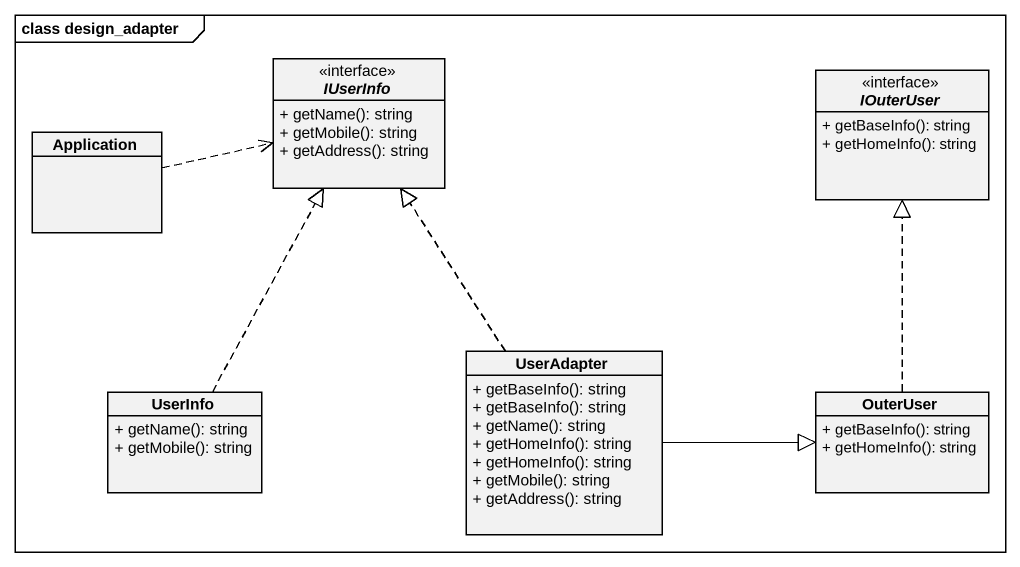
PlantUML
@startuml
mainframe class design_adapter
hide circle
hide empty members
skinparam classAttributeIconSize 0
interface IUserInfo {
  + getName(): string
  + getMobile(): string
  + getAddress(): string
}
interface IOuterUser {
  + getBaseInfo(): string
  + getHomeInfo(): string
}
class Application
class UserAdapter {
  + getBaseInfo(): string
  + getBaseInfo(): string
  + getName(): string
  + getHomeInfo(): string
  + getHomeInfo(): string
  + getMobile(): string
  + getAddress(): string
}
class UserInfo {
  + getName(): string
  + getMobile(): string
}
class OuterUser {
  + getBaseInfo(): string
  + getHomeInfo(): string
}
Application .right.> IUserInfo
UserAdapter .up.|> IUserInfo
UserAdapter -right-|> OuterUser
UserInfo .up.|> IUserInfo
OuterUser .up.|> IOuterUser
@enduml
